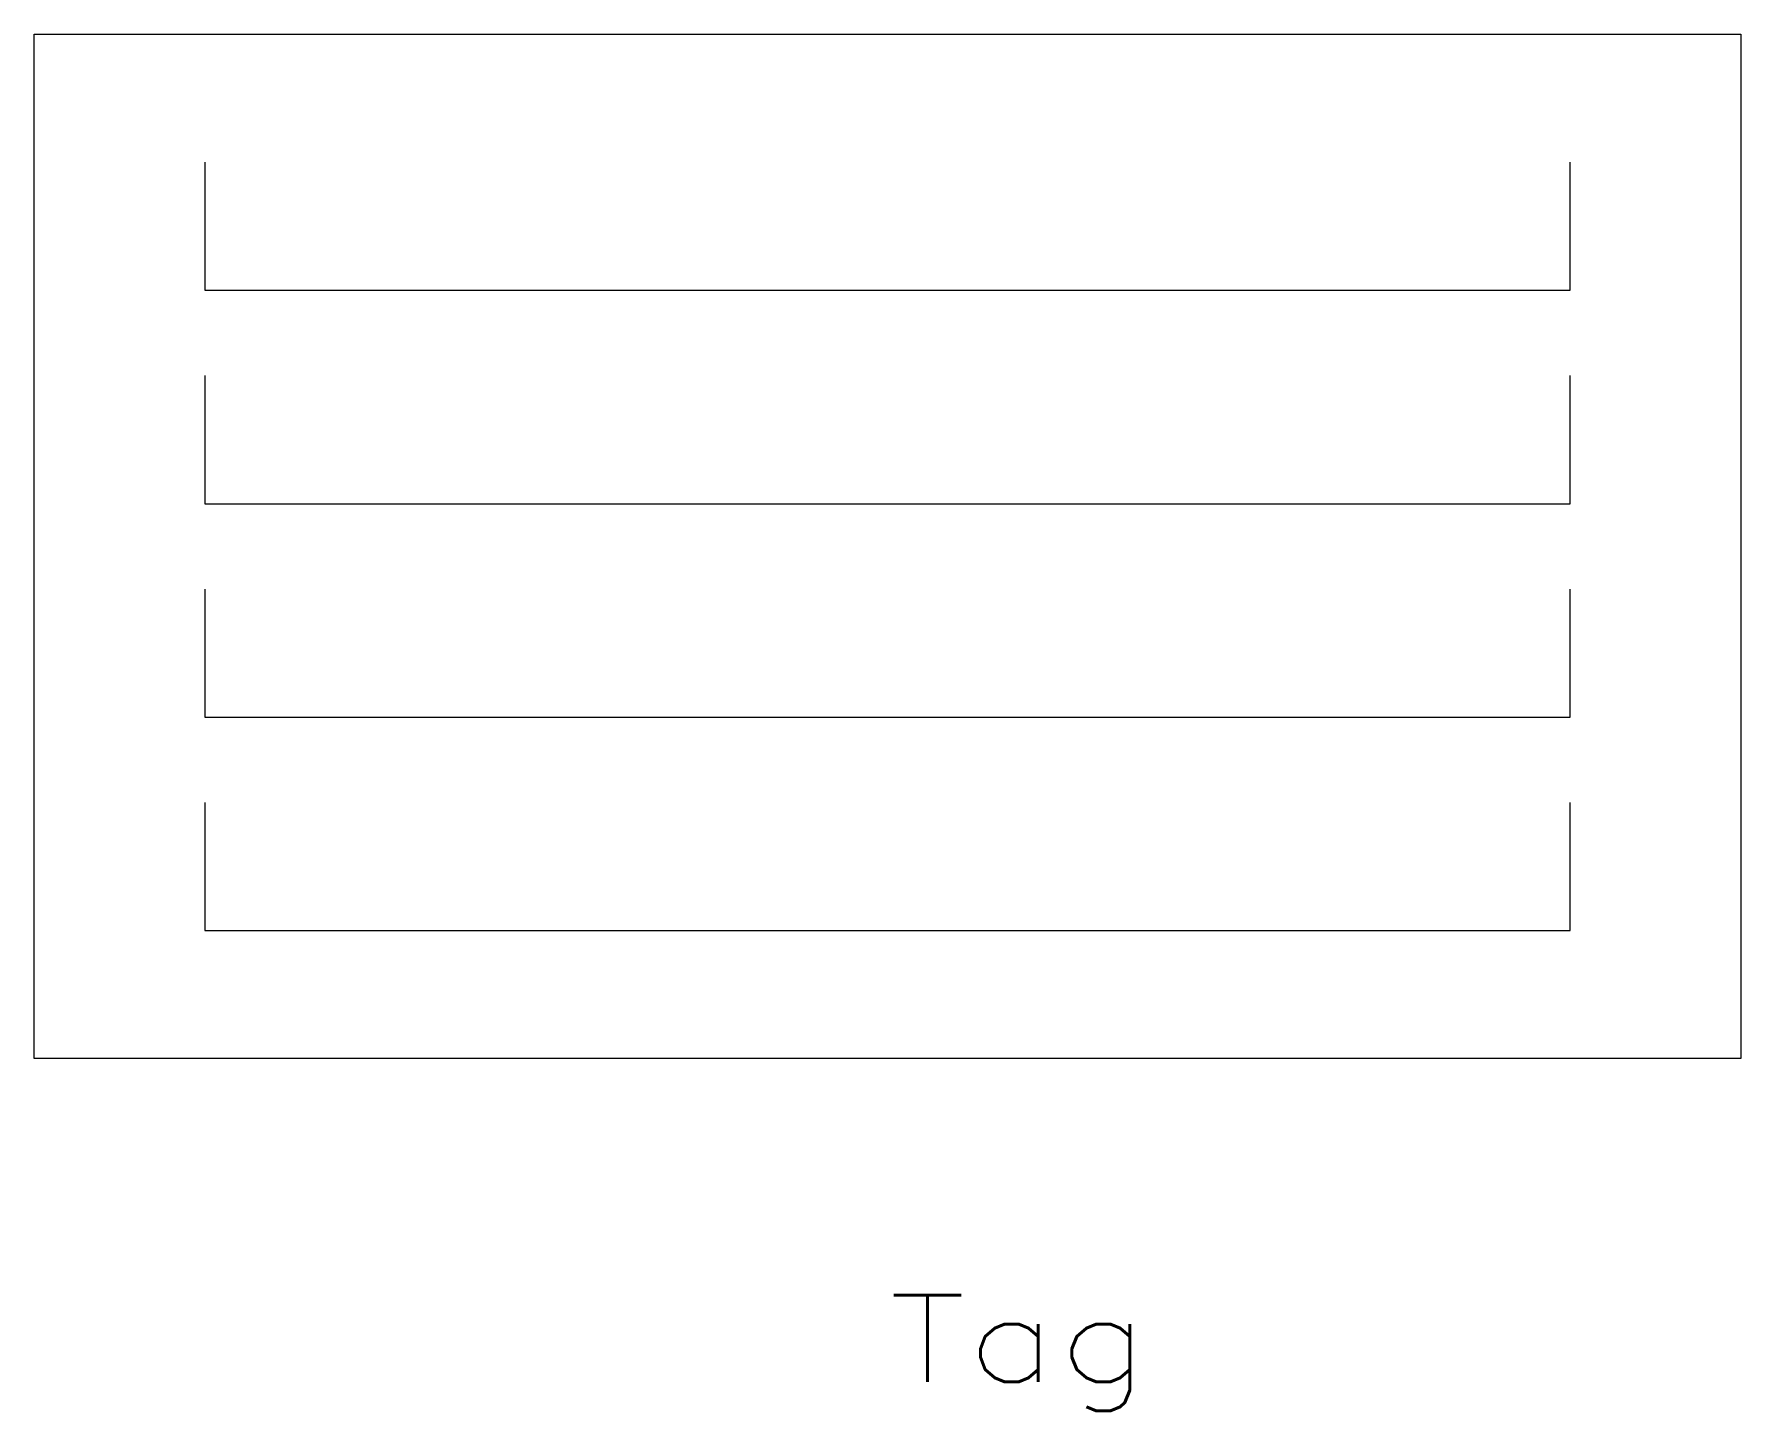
# Model space of a CAD drawing. Header units: inches. Extents: x -12.5 to 12.5, y -12.7 to 7.5.
import ezdxf
from ezdxf.enums import TextEntityAlignment as Align

# ---------------------------------------------------------------- set-up
doc = ezdxf.new("R2010")
doc.units = ezdxf.units.IN
doc.header["$MEASUREMENT"] = 0
doc.layers.get('0').update_dxf_attribs({"lineweight": 0})
doc.layers.add('1', color=7, linetype='Continuous', lineweight=0)
doc.styles.add('_TCW_TXTSTY_1', font='TXT.SHX')

msp = doc.modelspace()

# ---------------------------------------------------------------- linework, layer by layer
at = {"layer": '1', "color": 7, "linetype": 'Continuous'}
for p, q in [((-12.5, 7.5), (12.5, 7.5)), ((-12.5, -7.5), (-12.5, 7.5)), ((12.5, 7.5), (12.5, -7.5)), ((-10, 5.625), (-10, 3.75)), ((10, 3.75), (10, 5.625)), ((-10, 3.75), (10, 3.75)), ((-10, 2.5), (-10, 0.625)), ((10, 0.625), (10, 2.5)), ((-10, 0.625), (10, 0.625)), ((-10, -0.625), (-10, -2.5)), ((10, -2.5), (10, -0.625)), ((-10, -2.5), (10, -2.5)), ((-10, -3.75), (-10, -5.625)), ((10, -5.625), (10, -3.75)), ((-10, -5.625), (10, -5.625)), ((12.5, -7.5), (-12.5, -7.5))]:
    msp.add_line(p, q, dxfattribs=at)

# ---------------------------------------------------------------- texts
at = {"color": 7, "linetype": 'Continuous', "style": '_TCW_TXTSTY_1', "width": 1.166667}
msp.add_text('Tag', height=1.27, dxfattribs=at).set_placement((0.02, -12.234), (3.831, -12.234), align=Align.FIT)

doc.saveas('drawing.dxf')
